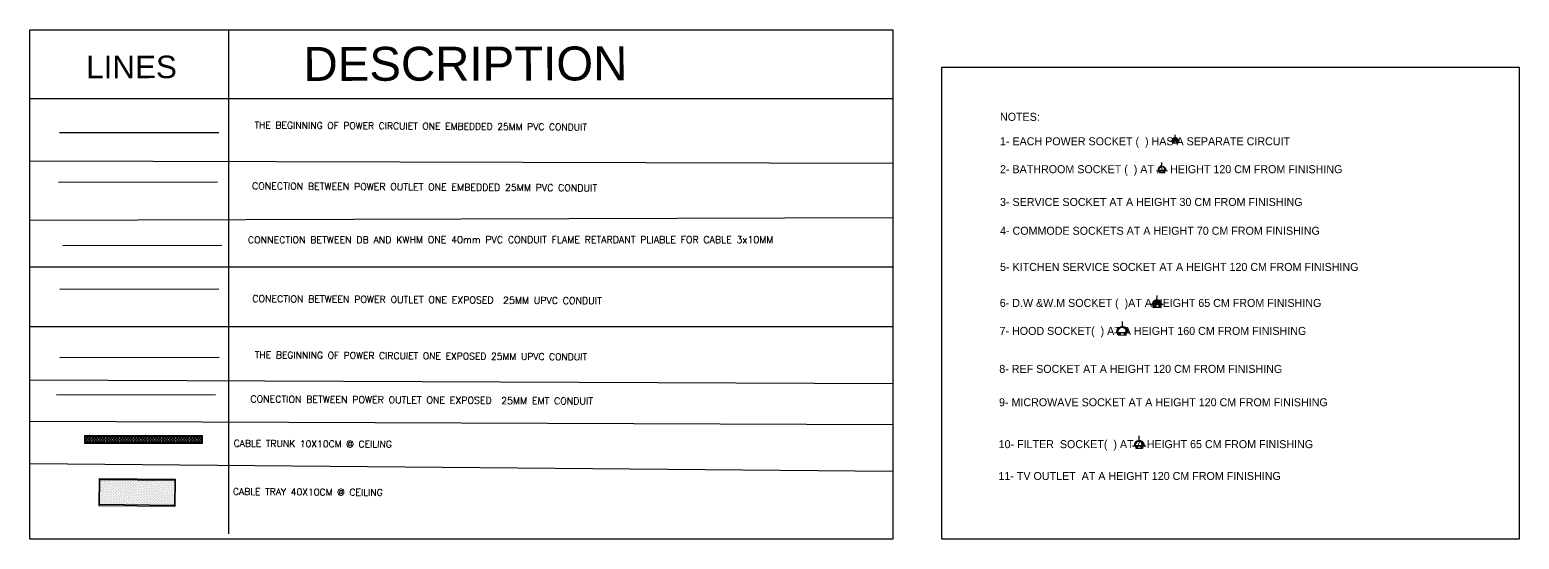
# Model space of a CAD drawing. Extents: x -678889171 to 586587, y -792238163 to 335485.
# Drawn here: x -50242 to -16988, y 58397 to 69771 of the extents above; entities that cross this region are included whole.
import ezdxf

# ---------------------------------------------------------------- set-up
doc = ezdxf.new("R2010")
doc.units = 0
doc.header["$MEASUREMENT"] = 0
doc.layers.get('0').update_dxf_attribs({"color": 8})
for name, color, linetype in [('20 lihting exposed', 6, 'Continuous'), ('CABLE TRAY', 6, 'Continuous'), ('E-LIT-WIR-NO', 4, 'Continuous'), ('E-POW-BLOCK', 4, 'Continuous'), ('E-POW-WIR-NO', 4, 'Continuous'), ('E-TEXT35', 2, 'Continuous'), ('E-Wire-NORMAL', 4, 'Continuous'), ('False Ceiling -SMD', 7, 'Continuous'), ('HR_LIGHT', 1, 'Continuous'), ('LEGEND$0$SPACE REQ.', 6, 'Continuous')]:
    doc.layers.add(name, color=color, linetype=linetype)
doc.styles.add('LEGEND$0$detials', font='romanc (2).shx')
doc.styles.get("Standard").update_dxf_attribs({"font": 'arial.ttf'})
doc.styles.add('STENCIL', font='stencil.shx')

# ---------------------------------------------------------------- blocks, each defined once
blk = doc.blocks.new('*U3313')
h = blk.add_hatch()
h.set_pattern_fill('DOTS', scale=10, angle=44.6447)
h.set_pattern_definition([(44.644666, (329.251, 53089.477), (-5.508128, 16.8724645), [0, -15.875])])
h.paths.add_polyline_path([(-180, 1), (-173, 1108), (187, 1106), (180, -1)])
at = {"color": 240, "true_color": 0xed1f24}
blk.add_lwpolyline([(200, -1), (207, 1106), (-193, 1108), (-200, 1)], close=True, dxfattribs=at)
at = {"color": 7}
blk.add_lwpolyline([(-180, 1), (-173, 1108), (187, 1106), (180, -1)], close=True, dxfattribs=at)
blk = doc.blocks.new('EDEDED')
at = {"layer": 'False Ceiling -SMD'}
h = blk.add_hatch(dxfattribs=at)
h.set_pattern_fill('ZIGZAG', scale=250)
h.set_pattern_definition([(0, (0, 0), (31.25, 31.25), [31.25, -31.25]), (90, (31.25, 0), (-31.25, 31.25), [31.25, -31.25])])
h.paths.add_polyline_path([(-231918, 89130), (-231918, 89237), (-234540, 89236), (-234540, 89129)])
at = {"color": 240, "true_color": 0xed1f24, "elevation": 26}
blk.add_lwpolyline([(-231918, 89094), (-234540, 89094), (-234540, 89272), (-231918, 89272)], close=True, dxfattribs=at)
at = {"layer": 'False Ceiling -SMD', "color": 7, "true_color": 0xffffff, "elevation": 26}
blk.add_lwpolyline([(-231918, 89237), (-234540, 89236), (-234540, 89129), (-231918, 89130)], close=True, dxfattribs=at)
blk = doc.blocks.new('RGG')
at = {"layer": '20 lihting exposed', "color": 3}
for points in [[(-236088, 96573), (-216820, 96522)], [(-236088, 92875), (-216820, 92875)], [(-236088, 91680), (-216820, 91599)], [(-236088, 90761), (-216820, 90687)], [(-236088, 89810), (-216820, 89643)]]:
    blk.add_lwpolyline(points, dxfattribs=at)
at = {"layer": '20 lihting exposed', "color": 3, "elevation": -12}
for points in [[(-236088, 95248), (-216820, 95302)], [(-236088, 94207), (-216820, 94207)]]:
    blk.add_lwpolyline(points, dxfattribs=at)
at = {"layer": 'E-POW-WIR-NO', "color": 3, "elevation": -12}
blk.add_lwpolyline([(-235424, 97200), (-231871, 97206)], dxfattribs=at)
at = {"layer": 'E-POW-WIR-NO', "color": 4, "elevation": -12}
blk.add_lwpolyline([(-235446, 96097), (-231894, 96103)], dxfattribs=at)
at = {"layer": 'E-POW-WIR-NO', "color": 6, "elevation": -12}
blk.add_lwpolyline([(-235352, 94680), (-231800, 94686)], dxfattribs=at)
at = {"layer": 'E-POW-WIR-NO', "color": 1, "elevation": -12}
for points in [[(-235417, 93704), (-231865, 93711)], [(-235415, 92178), (-231863, 92184)]]:
    blk.add_lwpolyline(points, dxfattribs=at)
at = {"layer": 'E-POW-WIR-NO', "color": 30}
blk.add_lwpolyline([(-235494, 91347), (-231942, 91354)], dxfattribs=at)
at = {"layer": 'E-Wire-NORMAL', "color": 3, "transparency": 33554687}
blk.add_lwpolyline([(-236088, 99497), (-216820, 99497), (-216820, 88123), (-236088, 88123)], close=True, dxfattribs=at)
for points in [[(-231649, 99497), (-231649, 88245)], [(-236088, 97961), (-216820, 97960)]]:
    blk.add_lwpolyline(points, dxfattribs=at)
at = {"color": 85, "true_color": 0x58ba48}
blk.add_blockref('EDEDED', (-320, 1164, -26), dxfattribs=at)
at = {"layer": 'CABLE TRAY', "color": 240, "true_color": 0xed1f24, "extrusion": (3.69749e-09, -4.91198e-08, 1), "xscale": -1.525043912489735, "yscale": 1.525043912489732, "zscale": 1.525043912489734, "rotation": 89.0412809341626}
blk.add_blockref('*U3313', (-232848, 89159, 0), dxfattribs=at)
at = {"layer": 'E-Wire-NORMAL', "color": 1, "transparency": 33554687}
for s, height, p in [('DESCRIPTION', 757.38, (-229976, 98355)), ('LINES', 501.6, (-234829, 98414))]:
    blk.add_text(s, height=height, rotation=0.1019, dxfattribs=at).set_placement(p)
at = {"layer": 'LEGEND$0$SPACE REQ.', "color": 3, "ltscale": 0.5, "style": 'LEGEND$0$detials'}
blk.add_text('THE BEGINNING OF POWER CIRCUIET ONE EMBEDDED 25MM PVC CONDUIT', height=149.85, rotation=359.644, dxfattribs=at).set_placement((-231073, 97294, -12))
at = {"layer": 'LEGEND$0$SPACE REQ.', "color": 4, "ltscale": 0.5, "style": 'LEGEND$0$detials'}
blk.add_text('CONECTION BETWEEN POWER OUTLET ONE EMBEDDED 25MM PVC CONDUIT ', height=153.89, rotation=359.644, dxfattribs=at).set_placement((-231126, 95935, -12))
at = {"layer": 'LEGEND$0$SPACE REQ.', "color": 6, "ltscale": 0.5, "style": 'LEGEND$0$detials'}
blk.add_text(' CONNECTION BETWEEN DB AND KWHM ONE 40mm PVC CONDUIT FLAME RETARDANT PLIABLE FOR CABLE 3x10MM', height=153.89, rotation=0.0329, dxfattribs=at).set_placement((-231324, 94729, -12))
at = {"layer": 'LEGEND$0$SPACE REQ.', "color": 1, "ltscale": 0.5, "style": 'LEGEND$0$detials'}
for s, height, rotation, p in [('CONECTION BETWEEN POWER OUTLET ONE EXPOSED  25MM UPVC CONDUIT ', 153.89, 359.644, (-231121, 93417, -12)), ('THE BEGINNING OF POWER CIRCUIET ONE EXPOSED 25MM UPVC CONDUIT', 149.85, 359.644, (-231064, 92164, -12)), ('CABLE TRUNK 10X10CM @ CEILING ', 149.85, 359.644, (-231537, 90189)), ('CABLE TRAY 40X10CM @ CEILING ', 149.85, 359.6171, (-231553, 89113, 0))]:
    blk.add_text(s, height=height, rotation=rotation, dxfattribs=at).set_placement(p)
at = {"layer": 'LEGEND$0$SPACE REQ.', "color": 30, "ltscale": 0.5, "style": 'LEGEND$0$detials'}
blk.add_text('CONECTION BETWEEN POWER OUTLET ONE EXPOSED  25MM EMT CONDUIT ', height=153.89, rotation=359.644, dxfattribs=at).set_placement((-231164, 91177))
blk = doc.blocks.new('so')
h = blk.add_hatch(color=3)
h.dxf.hatch_style = 1
h.paths.add_polyline_path([(35.348, 28.41, 1), (35.028, 28.41)])
at = {"layer": 'E-POW-BLOCK'}
h = blk.add_hatch(color=3, dxfattribs=at)
h.dxf.hatch_style = 1
edge = h.paths.add_edge_path()
edge.add_arc((35.081, 28.362), 0.0303, 0, 360)
at = {"color": 3}
blk.add_arc((35.189, 28.414), 0.183, 358.71812, 181.28188, dxfattribs=at)
at = {"layer": 'E-POW-BLOCK', "color": 3}
for p, q in [((35.188, 28.57), (35.188, 28.77)), ((35.428, 28.41), (34.948, 28.41))]:
    blk.add_line(p, q, dxfattribs=at)
blk.add_lwpolyline([(35.347, 28.41), (35.029, 28.41), (35.029, 28.311), (35.347, 28.311)], close=True, dxfattribs=at)
for centre in [(35.081, 28.362), (35.298, 28.362)]:
    blk.add_circle(centre, 0.0303, dxfattribs=at)
blk.add_arc((35.188, 28.41), 0.16, 0, 180, dxfattribs=at)
blk = doc.blocks.new('SO1 WP')
at = {"layer": 'E-POW-BLOCK'}
h = blk.add_hatch(color=3, dxfattribs=at)
h.dxf.hatch_style = 1
edge = h.paths.add_edge_path()
edge.add_arc((-0.106, -0.048), 0.0303, 0, 360)
at = {"layer": 'E-POW-BLOCK', "color": 3}
for p, q in [((-0.3, 0), (0.3, 0)), ((0, 0.2), (0, 0.45))]:
    blk.add_line(p, q, dxfattribs=at)
blk.add_lwpolyline([(0.159, 0), (-0.159, 0), (-0.159, -0.099), (0.159, -0.099)], close=True, dxfattribs=at)
for centre in [(-0.106, -0.048), (0.11, -0.048)]:
    blk.add_circle(centre, 0.0303, dxfattribs=at)
for centre, radius, start, end in [((0, -0.003), 0.235, 0.68327, 179.31673), ((0, 0), 0.2, 0, 180)]:
    blk.add_arc(centre, radius, start, end, dxfattribs=at)
blk = doc.blocks.new('deef')
at = {"layer": 'E-POW-BLOCK'}
h = blk.add_hatch(color=6, dxfattribs=at)
h.dxf.hatch_style = 1
edge = h.paths.add_edge_path()
edge.add_arc((84064, 48929), 12.4, 0, 360)
at = {"layer": 'E-POW-BLOCK', "color": 6}
for p, q in [((84045, 48849, 0), (84044, 49096, 0)), ((83962, 48972, 0), (83860, 48972, 0))]:
    blk.add_line(p, q, dxfattribs=at)
at = {"layer": 'E-POW-BLOCK', "color": 6, "elevation": 0}
blk.add_lwpolyline([(84044, 49038), (84045, 48907), (84085, 48907), (84084, 49038)], close=True, dxfattribs=at)
at = {"layer": 'E-POW-BLOCK', "color": 6}
for centre in [(84064, 49018, 0), (84064, 48929, 0)]:
    blk.add_circle(centre, 12.4, dxfattribs=at)
for centre, radius, start, end in [((84045, 48973, 0), 96.5, 90.9854, 269.6188), ((84044, 48973, 0), 82, 90.3021, 270.3021)]:
    blk.add_arc(centre, radius, start, end, dxfattribs=at)
blk = doc.blocks.new('egtergh')
at = {"layer": 'E-POW-BLOCK'}
h = blk.add_hatch(color=1, dxfattribs=at)
h.dxf.hatch_style = 1
edge = h.paths.add_edge_path()
edge.add_arc((84047, 49054), 12.4, 0, 360)
at = {"layer": 'E-POW-BLOCK', "color": 1}
for p, q in [((84127, 49035), (83880, 49031)), ((84005, 48951), (84007, 48849))]:
    blk.add_line(p, q, dxfattribs=at)
blk.add_lwpolyline([(83938, 49032), (84069, 49034), (84068, 49075), (83937, 49073)], close=True, dxfattribs=at)
for centre in [(84047, 49054), (83958, 49052)]:
    blk.add_circle(centre, 12.4, dxfattribs=at)
for centre, radius, start, end in [((84003, 49034), 96.5, 181.655, 0.2884), ((84004, 49033), 82, 180.9717, 0.9717)]:
    blk.add_arc(centre, radius, start, end, dxfattribs=at)
blk = doc.blocks.new('SEE')
at = {"layer": 'HR_LIGHT', "color": 1}
blk.add_lwpolyline([(-215725, 98005), (-202835, 98005), (-202835, 87465), (-215725, 87465)], close=True, dxfattribs=at)
at = {"xscale": 1.354873581532103, "yscale": 1.354873581532103, "zscale": 1.354873581532103, "rotation": 267.9330562366726}
blk.add_blockref('deef', (-273900, 208267, 0), dxfattribs=at)
at = {"extrusion": (5.81623e-11, -1.03725e-09, 1), "xscale": 1.206384192749197, "yscale": 1.206384192749197, "zscale": 1.206384192749197, "rotation": 179.1157117406468}
blk.add_blockref('egtergh', (-109078, 147131, 0), dxfattribs=at)
at = {"layer": 'E-LIT-WIR-NO', "extrusion": (1.50541e-08, -1.78507e-06, 1), "xscale": 395.1668720861733, "yscale": 395.1668720861733, "zscale": 395.1668720861733, "rotation": 0.5005954801983133}
blk.add_blockref('so', (-224322, 85005, 0), dxfattribs=at)
at = {"layer": 'E-LIT-WIR-NO', "extrusion": (-6.69239e-07, -1.1112e-08, 1), "xscale": 568.7058573394814, "yscale": 568.7058573394814, "zscale": 568.7058573394814, "rotation": 359.70186830229}
blk.add_blockref('so', (-231018, 76650, 0), dxfattribs=at)
at = {"layer": 'E-POW-BLOCK', "extrusion": (2.11648e-06, 1.59928e-08, 1), "xscale": 408.5274568654667, "yscale": 408.5274568654667, "zscale": 408.5274568654667, "rotation": 0.4660052551805484}
blk.add_blockref('SO1 WP', (-210811, 95694, 0), dxfattribs=at)
at = {"layer": 'E-TEXT35', "color": 1, "style": 'STENCIL'}
for s, height, p in [('NOTES:', 178.6, (-214427, 96806)), ('1- EACH POWER SOCKET (  ) HAS A SEPARATE CIRCUIT', 178.62, (-214428, 96260)), ('2- BATHROOM SOCKET (  ) AT A  HEIGHT 120 CM FROM FINISHING ', 178.62, (-214427, 95637)), ('3- SERVICE SOCKET AT A HEIGHT 30 CM FROM FINISHING ', 178.62, (-214427, 94905)), ('4- COMMODE SOCKETS AT A HEIGHT 70 CM FROM FINISHING ', 178.62, (-214426, 94262)), ('5- KITCHEN SERVICE SOCKET AT A HEIGHT 120 CM FROM FINISHING ', 178.62, (-214426, 93455)), ('6- D.W &W.M SOCKET (  )AT A HEIGHT 65 CM FROM FINISHING ', 178.62, (-214432, 92651)), ('7- HOOD SOCKET(  ) AT A HEIGHT 160 CM FROM FINISHING ', 178.62, (-214437, 92026)), ('8- REF SOCKET AT A HEIGHT 120 CM FROM FINISHING ', 178.62, (-214443, 91178)), ('9- MICROWAVE SOCKET AT A HEIGHT 120 CM FROM FINISHING ', 178.62, (-214449, 90433)), ('10- FILTER  SOCKET(  ) AT A HEIGHT 65 CM FROM FINISHING ', 178.62, (-214457, 89498)), ('11- TV OUTLET  AT A HEIGHT 120 CM FROM FINISHING ', 178.62, (-214462, 88787))]:
    blk.add_text(s, height=height, dxfattribs=at).set_placement(p)

msp = doc.modelspace()

# ---------------------------------------------------------------- block references
at = {"color": 85, "true_color": 0x58ba48}
for name, p in [('RGG', (185846.9, -29725.5)), ('SEE', (185846.9, -29067.6))]:
    msp.add_blockref(name, p, dxfattribs=at)

doc.saveas('drawing.dxf')
